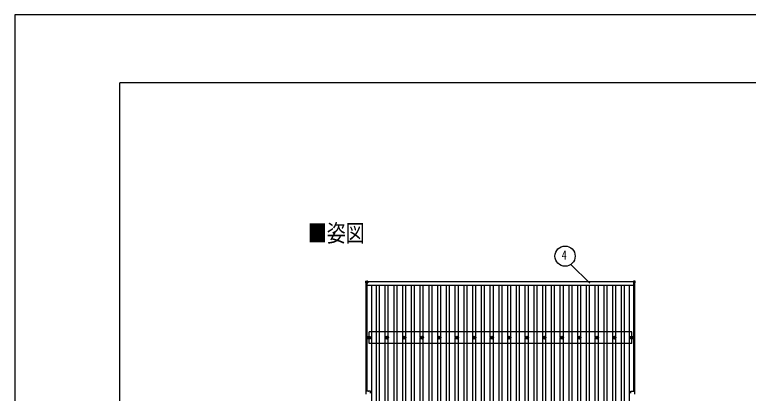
# Model space of a CAD drawing. Units: millimetres, scale not verified. Extents: x -16820 to 16820, y -11880 to 11880.
# Drawn here: x -16820 to -8439, y 7556 to 11880 of the extents above; entities that cross this region are included whole.
import ezdxf
from ezdxf.enums import TextEntityAlignment as Align

# ---------------------------------------------------------------- set-up
doc = ezdxf.new("R2010")
doc.units = ezdxf.units.MM
doc.header["$LTSCALE"] = 50
for name, color, linetype in [('0-2_USER1', 3, 'Continuous'), ('0-5_YKK_13', 4, 'Continuous'), ('0-6_YKK_A1', 4, 'Continuous'), ('0-7_YKK_D', 6, 'Continuous'), ('0-8_YKK_ZWAK', 7, 'Continuous')]:
    doc.layers.add(name, color=color, linetype=linetype)
doc.styles.add('ＭＳ ゴシック', font='')
doc.styles.get('ＭＳ ゴシック').set_extended_font_data('MS Gothic')

msp = doc.modelspace()

# ---------------------------------------------------------------- linework, layer by layer
at = {"layer": '0-5_YKK_13'}
for p, q in [((-12807.22, 8817.63), (-12807.22, 8835.63)), ((-12806.22, 8836.63), (-12788.22, 8836.63)), ((-12788.22, 8816.63), (-12806.22, 8816.63)), ((-12787.22, 8835.63), (-12787.22, 8817.63)), ((-9750.62, 8835.63), (-9750.62, 8817.63)), ((-9731.62, 8836.63), (-9749.62, 8836.63)), ((-9749.62, 8816.63), (-9731.62, 8816.63)), ((-9730.62, 8817.63), (-9730.62, 8835.63)), ((-12778.92, 8193.45), (-12774.5, 8193.45)), ((-12778.92, 8189.95), (-12774.5, 8189.95)), ((-12770.67, 8201.69), (-12770.67, 8197.28)), ((-12770.67, 8186.11), (-12770.67, 8181.7)), ((-12767.17, 8201.69), (-12767.17, 8197.28)), ((-12767.17, 8186.11), (-12767.17, 8181.7)), ((-12763.34, 8193.45), (-12758.92, 8193.45)), ((-12763.34, 8189.95), (-12758.92, 8189.95)), ((-12578.92, 8193.45), (-12574.5, 8193.45)), ((-12578.92, 8189.95), (-12574.5, 8189.95)), ((-12570.67, 8201.69), (-12570.67, 8197.28)), ((-12570.67, 8186.11), (-12570.67, 8181.7)), ((-12567.17, 8201.69), (-12567.17, 8197.28)), ((-12567.17, 8186.11), (-12567.17, 8181.7)), ((-12563.34, 8193.45), (-12558.92, 8193.45)), ((-12563.34, 8189.95), (-12558.92, 8189.95)), ((-12378.92, 8193.45), (-12374.51, 8193.45)), ((-12378.92, 8189.95), (-12374.51, 8189.95)), ((-12370.67, 8201.69), (-12370.67, 8197.28)), ((-12370.67, 8186.11), (-12370.67, 8181.7)), ((-12367.17, 8201.69), (-12367.17, 8197.28)), ((-12367.17, 8186.11), (-12367.17, 8181.7)), ((-12363.34, 8193.45), (-12358.93, 8193.45)), ((-12363.34, 8189.95), (-12358.93, 8189.95)), ((-12178.92, 8193.45), (-12174.51, 8193.45)), ((-12178.92, 8189.95), (-12174.51, 8189.95)), ((-12170.67, 8201.69), (-12170.67, 8197.28)), ((-12170.67, 8186.11), (-12170.67, 8181.7)), ((-12167.17, 8201.69), (-12167.17, 8197.28)), ((-12167.17, 8186.11), (-12167.17, 8181.7)), ((-12163.34, 8193.45), (-12158.93, 8193.45)), ((-12163.34, 8189.95), (-12158.93, 8189.95)), ((-11978.92, 8193.45), (-11974.51, 8193.45)), ((-11978.92, 8189.95), (-11974.51, 8189.95)), ((-11970.67, 8201.69), (-11970.67, 8197.28)), ((-11970.67, 8186.11), (-11970.67, 8181.7)), ((-11967.17, 8201.69), (-11967.17, 8197.28)), ((-11967.17, 8186.11), (-11967.17, 8181.7)), ((-11963.34, 8193.45), (-11958.93, 8193.45)), ((-11963.34, 8189.95), (-11958.93, 8189.95)), ((-11778.92, 8193.45), (-11774.51, 8193.45)), ((-11778.92, 8189.95), (-11774.51, 8189.95)), ((-11770.67, 8201.69), (-11770.67, 8197.28)), ((-11770.67, 8186.11), (-11770.67, 8181.7)), ((-11767.17, 8201.69), (-11767.17, 8197.28)), ((-11767.17, 8186.11), (-11767.17, 8181.7)), ((-11763.34, 8193.45), (-11758.93, 8193.45)), ((-11763.34, 8189.95), (-11758.93, 8189.95)), ((-11578.92, 8193.45), (-11574.51, 8193.45)), ((-11578.92, 8189.95), (-11574.51, 8189.95)), ((-11570.67, 8201.69), (-11570.67, 8197.28)), ((-11570.67, 8186.11), (-11570.67, 8181.7)), ((-11567.17, 8201.69), (-11567.17, 8197.28)), ((-11567.17, 8186.11), (-11567.17, 8181.7)), ((-11563.34, 8193.45), (-11558.93, 8193.45)), ((-11563.34, 8189.95), (-11558.93, 8189.95)), ((-11378.92, 8193.45), (-11374.51, 8193.45)), ((-11378.92, 8189.95), (-11374.51, 8189.95)), ((-11370.67, 8201.69), (-11370.67, 8197.28)), ((-11370.67, 8186.11), (-11370.67, 8181.7)), ((-11367.17, 8201.69), (-11367.17, 8197.28)), ((-11367.17, 8186.11), (-11367.17, 8181.7)), ((-11363.34, 8193.45), (-11358.93, 8193.45)), ((-11363.34, 8189.95), (-11358.93, 8189.95)), ((-11178.92, 8193.45), (-11174.51, 8193.45)), ((-11178.92, 8189.95), (-11174.51, 8189.95)), ((-11170.67, 8201.69), (-11170.67, 8197.28)), ((-11170.67, 8186.11), (-11170.67, 8181.7)), ((-11167.17, 8201.69), (-11167.17, 8197.28)), ((-11167.17, 8186.11), (-11167.17, 8181.7)), ((-11163.34, 8193.45), (-11158.93, 8193.45)), ((-11163.34, 8189.95), (-11158.93, 8189.95)), ((-10978.92, 8193.45), (-10974.51, 8193.45)), ((-10978.92, 8189.95), (-10974.51, 8189.95)), ((-10970.67, 8201.69), (-10970.67, 8197.28)), ((-10970.67, 8186.11), (-10970.67, 8181.7)), ((-10967.17, 8201.69), (-10967.17, 8197.28)), ((-10967.17, 8186.11), (-10967.17, 8181.7)), ((-10963.34, 8193.45), (-10958.93, 8193.45)), ((-10963.34, 8189.95), (-10958.93, 8189.95)), ((-10778.92, 8193.45), (-10774.51, 8193.45)), ((-10778.92, 8189.95), (-10774.51, 8189.95)), ((-10770.67, 8201.69), (-10770.67, 8197.28)), ((-10770.67, 8186.11), (-10770.67, 8181.7)), ((-10767.17, 8201.69), (-10767.17, 8197.28)), ((-10767.17, 8186.11), (-10767.17, 8181.7)), ((-10763.34, 8193.45), (-10758.93, 8193.45)), ((-10763.34, 8189.95), (-10758.93, 8189.95)), ((-10578.92, 8193.45), (-10574.51, 8193.45)), ((-10578.92, 8189.95), (-10574.51, 8189.95)), ((-10570.67, 8201.69), (-10570.67, 8197.28)), ((-10570.67, 8186.11), (-10570.67, 8181.7)), ((-10567.17, 8201.69), (-10567.17, 8197.28)), ((-10567.17, 8186.11), (-10567.17, 8181.7)), ((-10563.34, 8193.45), (-10558.93, 8193.45)), ((-10563.34, 8189.95), (-10558.93, 8189.95)), ((-10378.92, 8193.45), (-10374.51, 8193.45)), ((-10378.92, 8189.95), (-10374.51, 8189.95)), ((-10370.67, 8201.69), (-10370.67, 8197.28)), ((-10370.67, 8186.11), (-10370.67, 8181.7)), ((-10367.17, 8201.69), (-10367.17, 8197.28)), ((-10367.17, 8186.11), (-10367.17, 8181.7)), ((-10363.34, 8193.45), (-10358.93, 8193.45)), ((-10363.34, 8189.95), (-10358.93, 8189.95)), ((-10178.92, 8193.45), (-10174.51, 8193.45)), ((-10178.92, 8189.95), (-10174.51, 8189.95)), ((-10170.67, 8201.69), (-10170.67, 8197.28)), ((-10170.67, 8186.11), (-10170.67, 8181.7)), ((-10167.17, 8201.69), (-10167.17, 8197.28)), ((-10167.17, 8186.11), (-10167.17, 8181.7)), ((-10163.34, 8193.45), (-10158.93, 8193.45)), ((-10163.34, 8189.95), (-10158.93, 8189.95)), ((-9978.92, 8193.45), (-9974.51, 8193.45)), ((-9978.92, 8189.95), (-9974.51, 8189.95)), ((-9970.67, 8201.69), (-9970.67, 8197.28)), ((-9970.67, 8186.11), (-9970.67, 8181.7)), ((-9967.17, 8201.69), (-9967.17, 8197.28)), ((-9967.17, 8186.11), (-9967.17, 8181.7)), ((-9963.34, 8193.45), (-9958.93, 8193.45)), ((-9963.34, 8189.95), (-9958.93, 8189.95)), ((-9778.92, 8193.45), (-9774.51, 8193.45)), ((-9778.92, 8189.95), (-9774.51, 8189.95)), ((-9770.67, 8201.69), (-9770.67, 8197.28)), ((-9770.67, 8186.11), (-9770.67, 8181.7)), ((-9767.17, 8201.69), (-9767.17, 8197.28)), ((-9767.17, 8186.11), (-9767.17, 8181.7)), ((-9763.34, 8193.45), (-9758.93, 8193.45)), ((-9763.34, 8189.95), (-9758.93, 8189.95)), ((-12804.42, 7546.42), (-12804.42, 7566.42)), ((-12802.92, 7566.42), (-12804.42, 7566.42)), ((-12802.92, 7566.42), (-12802.92, 7580.42)), ((-12780.32, 7581.42), (-12801.92, 7581.42)), ((-12756.92, 7581.42), (-12779.52, 7581.42)), ((-12755.92, 7556.82), (-12755.92, 7580.42)), ((-9781.92, 7556.82), (-9781.92, 7580.42)), ((-9780.92, 7581.42), (-9758.32, 7581.42)), ((-9757.52, 7581.42), (-9735.92, 7581.42)), ((-9734.92, 7566.42), (-9734.92, 7580.42)), ((-9734.92, 7566.42), (-9733.42, 7566.42)), ((-9733.42, 7546.42), (-9733.42, 7566.42))]:
    msp.add_line(p, q, dxfattribs=at)
for centre, radius in [((-12768.92, 8191.7), 18.25), ((-12768.92, 8191.7), 10.15), ((-12768.92, 8191.7), 5.85), ((-12768.92, 8191.7), 5.25), ((-12568.92, 8191.7), 18.25), ((-12568.92, 8191.7), 10.15), ((-12568.92, 8191.7), 5.85), ((-12568.92, 8191.7), 5.25), ((-12368.92, 8191.7), 18.25), ((-12368.92, 8191.7), 10.15), ((-12368.92, 8191.7), 5.85), ((-12368.92, 8191.7), 5.25), ((-12168.92, 8191.7), 18.25), ((-12168.92, 8191.7), 10.15), ((-12168.92, 8191.7), 5.85), ((-12168.92, 8191.7), 5.25), ((-11968.92, 8191.7), 18.25), ((-11968.92, 8191.7), 10.15), ((-11968.92, 8191.7), 5.85), ((-11968.92, 8191.7), 5.25), ((-11768.92, 8191.7), 18.25), ((-11768.92, 8191.7), 10.15), ((-11768.92, 8191.7), 5.85), ((-11768.92, 8191.7), 5.25), ((-11568.92, 8191.7), 18.25), ((-11568.92, 8191.7), 10.15), ((-11568.92, 8191.7), 5.85), ((-11568.92, 8191.7), 5.25), ((-11368.92, 8191.7), 18.25), ((-11368.92, 8191.7), 10.15), ((-11368.92, 8191.7), 5.85), ((-11368.92, 8191.7), 5.25), ((-11168.92, 8191.7), 18.25), ((-11168.92, 8191.7), 10.15), ((-11168.92, 8191.7), 5.85), ((-11168.92, 8191.7), 5.25), ((-10968.92, 8191.7), 18.25), ((-10968.92, 8191.7), 10.15), ((-10968.92, 8191.7), 5.85), ((-10968.92, 8191.7), 5.25), ((-10768.92, 8191.7), 18.25), ((-10768.92, 8191.7), 10.15), ((-10768.92, 8191.7), 5.85), ((-10768.92, 8191.7), 5.25), ((-10568.92, 8191.7), 18.25), ((-10568.92, 8191.7), 10.15), ((-10568.92, 8191.7), 5.85), ((-10568.92, 8191.7), 5.25), ((-10368.92, 8191.7), 18.25), ((-10368.92, 8191.7), 10.15), ((-10368.92, 8191.7), 5.85), ((-10368.92, 8191.7), 5.25), ((-10168.92, 8191.7), 18.25), ((-10168.92, 8191.7), 10.15), ((-10168.92, 8191.7), 5.85), ((-10168.92, 8191.7), 5.25), ((-9968.92, 8191.7), 18.25), ((-9968.92, 8191.7), 10.15), ((-9968.92, 8191.7), 5.85), ((-9968.92, 8191.7), 5.25), ((-9768.92, 8191.7), 18.25), ((-9768.92, 8191.7), 10.15), ((-9768.92, 8191.7), 5.85), ((-9768.92, 8191.7), 5.25)]:
    msp.add_circle(centre, radius, dxfattribs=at)
for centre, radius, start, end in [((-12806.22, 8835.63), 1, 90, 180), ((-12806.22, 8817.63), 1, 180, 270), ((-12788.22, 8835.63), 1, 0, 90), ((-12788.22, 8817.63), 1, 270, 0), ((-9749.62, 8835.63), 1, 90, 180), ((-9749.62, 8817.63), 1, 180, 270), ((-9731.62, 8835.63), 1, 0, 90), ((-9731.62, 8817.63), 1, 270, 0), ((-12801.92, 7580.42), 1, 90, 180), ((-12779.92, 7581.72), 0.5, 216.8699, 323.1301), ((-12756.92, 7580.42), 1, 0, 90), ((-12755.62, 7556.42), 0.5, 126.8699, 233.1301), ((-9780.92, 7580.42), 1, 90, 180), ((-9782.22, 7556.42), 0.5, 306.8699, 53.1301), ((-9757.92, 7581.72), 0.5, 216.8699, 323.1301), ((-9735.92, 7580.42), 1, 0, 90)]:
    msp.add_arc(centre, radius, start, end, dxfattribs=at)
at = {"layer": '0-6_YKK_A1'}
for p, q in [((-12803.92, 7566.42), (-12803.92, 8816.63)), ((-12791.92, 7581.42), (-12791.92, 8816.63)), ((-12787.22, 8833.33), (-9750.62, 8833.33)), ((-9750.62, 8828.54), (-12787.22, 8828.54)), ((-9745.92, 7581.42), (-9745.92, 8816.63)), ((-9733.92, 7566.42), (-9733.92, 8816.63)), ((-12791.92, 8790.54), (-9745.92, 8790.54)), ((-12742.42, 8790.54), (-12742.42, 2189.88)), ((-12686.42, 2189.88), (-12686.42, 8790.54)), ((-12651.42, 2189.88), (-12651.42, 8790.54)), ((-12586.42, 8196.87), (-12586.42, 8790.54)), ((-12551.42, 8196.87), (-12551.42, 8790.54)), ((-12486.42, 2189.88), (-12486.42, 8790.54)), ((-12451.42, 2189.88), (-12451.42, 8790.54)), ((-12386.42, 8196.88), (-12386.42, 8790.54)), ((-12351.42, 8196.87), (-12351.42, 8790.54)), ((-12286.42, 2189.88), (-12286.42, 8790.54)), ((-12251.42, 2189.88), (-12251.42, 8790.54)), ((-12186.42, 8196.88), (-12186.42, 8790.54)), ((-12151.42, 8196.87), (-12151.42, 8790.54)), ((-12086.42, 2189.88), (-12086.42, 8790.54)), ((-12051.42, 2189.88), (-12051.42, 8790.54)), ((-11986.42, 8196.88), (-11986.42, 8790.54)), ((-11951.42, 8196.87), (-11951.42, 8790.54)), ((-11886.42, 2189.88), (-11886.42, 8790.54)), ((-11851.42, 2189.88), (-11851.42, 8790.54)), ((-11786.42, 8196.88), (-11786.42, 8790.54)), ((-11751.42, 8196.87), (-11751.42, 8790.54)), ((-11686.42, 2189.88), (-11686.42, 8790.54)), ((-11651.42, 2189.88), (-11651.42, 8790.54)), ((-11586.42, 8196.88), (-11586.42, 8790.54)), ((-11551.42, 8196.87), (-11551.42, 8790.54)), ((-11486.42, 2189.88), (-11486.42, 8790.54)), ((-11451.42, 2189.88), (-11451.42, 8790.54)), ((-11386.42, 8196.88), (-11386.42, 8790.54)), ((-11351.42, 8196.87), (-11351.42, 8790.54)), ((-11286.42, 2189.88), (-11286.42, 8790.54)), ((-11251.42, 2189.88), (-11251.42, 8790.54)), ((-11186.42, 8196.88), (-11186.42, 8790.54)), ((-11151.42, 8196.87), (-11151.42, 8790.54)), ((-11086.42, 2189.88), (-11086.42, 8790.54)), ((-11051.42, 2189.88), (-11051.42, 8790.54)), ((-10986.42, 8196.88), (-10986.42, 8790.54)), ((-10951.42, 8196.87), (-10951.42, 8790.54)), ((-10886.42, 2189.88), (-10886.42, 8790.54)), ((-10851.42, 2189.88), (-10851.42, 8790.54)), ((-10786.42, 8196.88), (-10786.42, 8790.54)), ((-10751.42, 8196.87), (-10751.42, 8790.54)), ((-10686.42, 2189.88), (-10686.42, 8790.54)), ((-10651.42, 2189.88), (-10651.42, 8790.54)), ((-10586.42, 8196.88), (-10586.42, 8790.54)), ((-10551.42, 8196.87), (-10551.42, 8790.54)), ((-10486.42, 2189.88), (-10486.42, 8790.54)), ((-10451.42, 2189.88), (-10451.42, 8790.54)), ((-10386.42, 8196.88), (-10386.42, 8790.54)), ((-10351.42, 8196.87), (-10351.42, 8790.54)), ((-10286.42, 2189.88), (-10286.42, 8790.54)), ((-10251.42, 2189.88), (-10251.42, 8790.54)), ((-10186.42, 8196.88), (-10186.42, 8790.54)), ((-10151.42, 8196.87), (-10151.42, 8790.54)), ((-10086.42, 2189.88), (-10086.42, 8790.54)), ((-10051.42, 2189.88), (-10051.42, 8790.54)), ((-9986.42, 8196.88), (-9986.42, 8790.54)), ((-9951.42, 8196.87), (-9951.42, 8790.54)), ((-9886.42, 2189.88), (-9886.42, 8790.54)), ((-9851.42, 2189.88), (-9851.42, 8790.54)), ((-9795.42, 2189.88), (-9795.42, 8790.54)), ((-9768.92, 8258.7), (-12768.92, 8258.7)), ((-12768.92, 8124.7), (-12768.92, 8258.7)), ((-9768.92, 8124.7), (-9768.92, 8258.7)), ((-12586.42, 6396.87), (-12586.42, 8186.52)), ((-12551.42, 6396.87), (-12551.42, 8186.52)), ((-12386.42, 6396.88), (-12386.42, 8186.51)), ((-12351.42, 6396.87), (-12351.42, 8186.53)), ((-12186.42, 6396.88), (-12186.42, 8186.51)), ((-12151.42, 6396.87), (-12151.42, 8186.53)), ((-11986.42, 6396.88), (-11986.42, 8186.51)), ((-11951.42, 6396.87), (-11951.42, 8186.53)), ((-11786.42, 6396.88), (-11786.42, 8186.51)), ((-11751.42, 6396.87), (-11751.42, 8186.53)), ((-11586.42, 6396.88), (-11586.42, 8186.51)), ((-11551.42, 6396.87), (-11551.42, 8186.53)), ((-11386.42, 6396.88), (-11386.42, 8186.51)), ((-11351.42, 6396.87), (-11351.42, 8186.53)), ((-11186.42, 6396.88), (-11186.42, 8186.51)), ((-11151.42, 6396.87), (-11151.42, 8186.53)), ((-10986.42, 6396.88), (-10986.42, 8186.51)), ((-10951.42, 6396.87), (-10951.42, 8186.53)), ((-10786.42, 6396.88), (-10786.42, 8186.51)), ((-10751.42, 6396.87), (-10751.42, 8186.53)), ((-10586.42, 6396.88), (-10586.42, 8186.51)), ((-10551.42, 6396.87), (-10551.42, 8186.53)), ((-10386.42, 6396.88), (-10386.42, 8186.51)), ((-10351.42, 6396.87), (-10351.42, 8186.53)), ((-10186.42, 6396.88), (-10186.42, 8186.51)), ((-10151.42, 6396.87), (-10151.42, 8186.53)), ((-9986.42, 6396.88), (-9986.42, 8186.51)), ((-9951.42, 6396.87), (-9951.42, 8186.53)), ((-9768.92, 8124.7), (-12768.92, 8124.7))]:
    msp.add_line(p, q, dxfattribs=at)
at = {"layer": '0-7_YKK_D'}
msp.add_line((-10250.19, 8813.07), (-10465.79, 9028.66), dxfattribs=at)
msp.add_circle((-10532.2, 9122.79), 115.2, dxfattribs=at)
at = {"layer": '0-8_YKK_ZWAK'}
for p in [(15580.08, 11100), (-15619.92, -10100)]:
    msp.add_line(p, (-15619.92, 11100), dxfattribs=at)
msp.add_lwpolyline([(-16820, -11880), (16820, -11880), (16820, 11880), (-16820, 11880)], close=True, dxfattribs=at)

# ---------------------------------------------------------------- texts
at = {"layer": '0-2_USER1', "style": 'ＭＳ ゴシック', "width": 0.8}
msp.add_text('■姿図', height=197.9, dxfattribs=at).set_placement((-13469.89, 9227.19), align=Align.BOTTOM_LEFT)
at = {"layer": '0-7_YKK_D', "style": 'ＭＳ ゴシック', "width": 0.8}
msp.add_text('4', height=105.6, dxfattribs=at).set_placement((-10570.6, 9050.79), align=Align.BOTTOM_LEFT)

doc.saveas('drawing.dxf')
